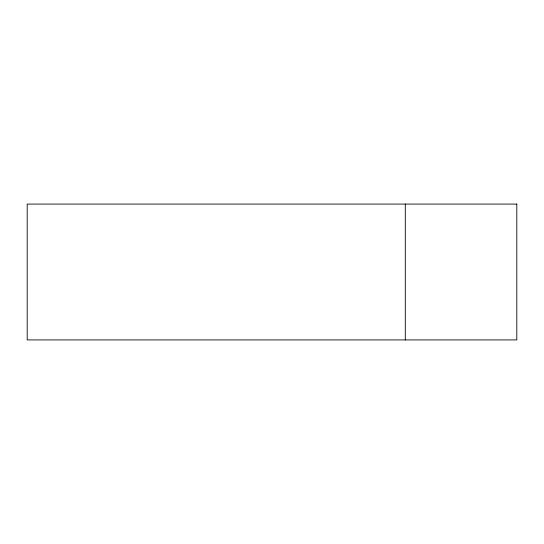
<?xml version="1.0" encoding="UTF-8"?>
<svg xmlns="http://www.w3.org/2000/svg" width="544" height="544" viewBox="0 0 544 544"><rect width="100%" height="100%" fill="white"/><g stroke="black" fill="none" stroke-linecap="round" stroke-linejoin="round"><path stroke-width="0.82" d="M405.3 204.082L405.3 339.918M516.8 204.082L27.2 204.082L27.2 339.918L516.8 339.918L516.8 204.082"/></g></svg>
